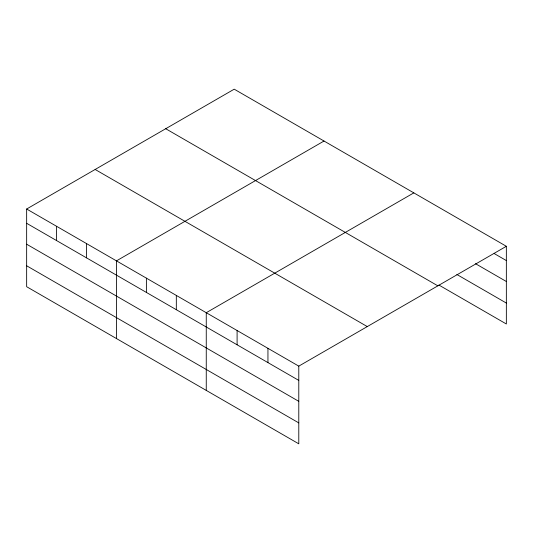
<?xml version="1.0" encoding="UTF-8"?>
<svg xmlns="http://www.w3.org/2000/svg" width="533" height="533" viewBox="0 0 533 533"><rect width="100%" height="100%" fill="white"/><g stroke="black" fill="none" stroke-linecap="round" stroke-linejoin="round"><path stroke-width="0.8" d="M26.65 209.016L298.786 366.131L298.786 443.822L26.65 286.707L26.65 209.016L234.214 89.178L506.35 246.293L506.35 323.984L438.925 285.055M324.017 141.025L116.454 260.864L116.454 338.555M413.821 192.879L206.258 312.711L206.258 390.403M298.786 366.131L506.35 246.293M494.158 253.528L506.35 260.57M475.509 263.688L506.35 281.497M456.861 274.482L506.35 303.057M165.716 128.726L437.853 285.841M95.147 169.467L367.284 326.589M26.65 223.294L298.786 380.409M26.65 244.221L298.786 401.336M26.65 265.78L298.786 422.896M267.946 348.329L267.946 362.6M237.098 330.52L237.098 344.791M176.323 295.429L176.323 309.706M146.388 278.146L146.388 292.424M86.519 243.581L86.519 257.859M56.585 226.298L56.585 240.576"/></g></svg>
